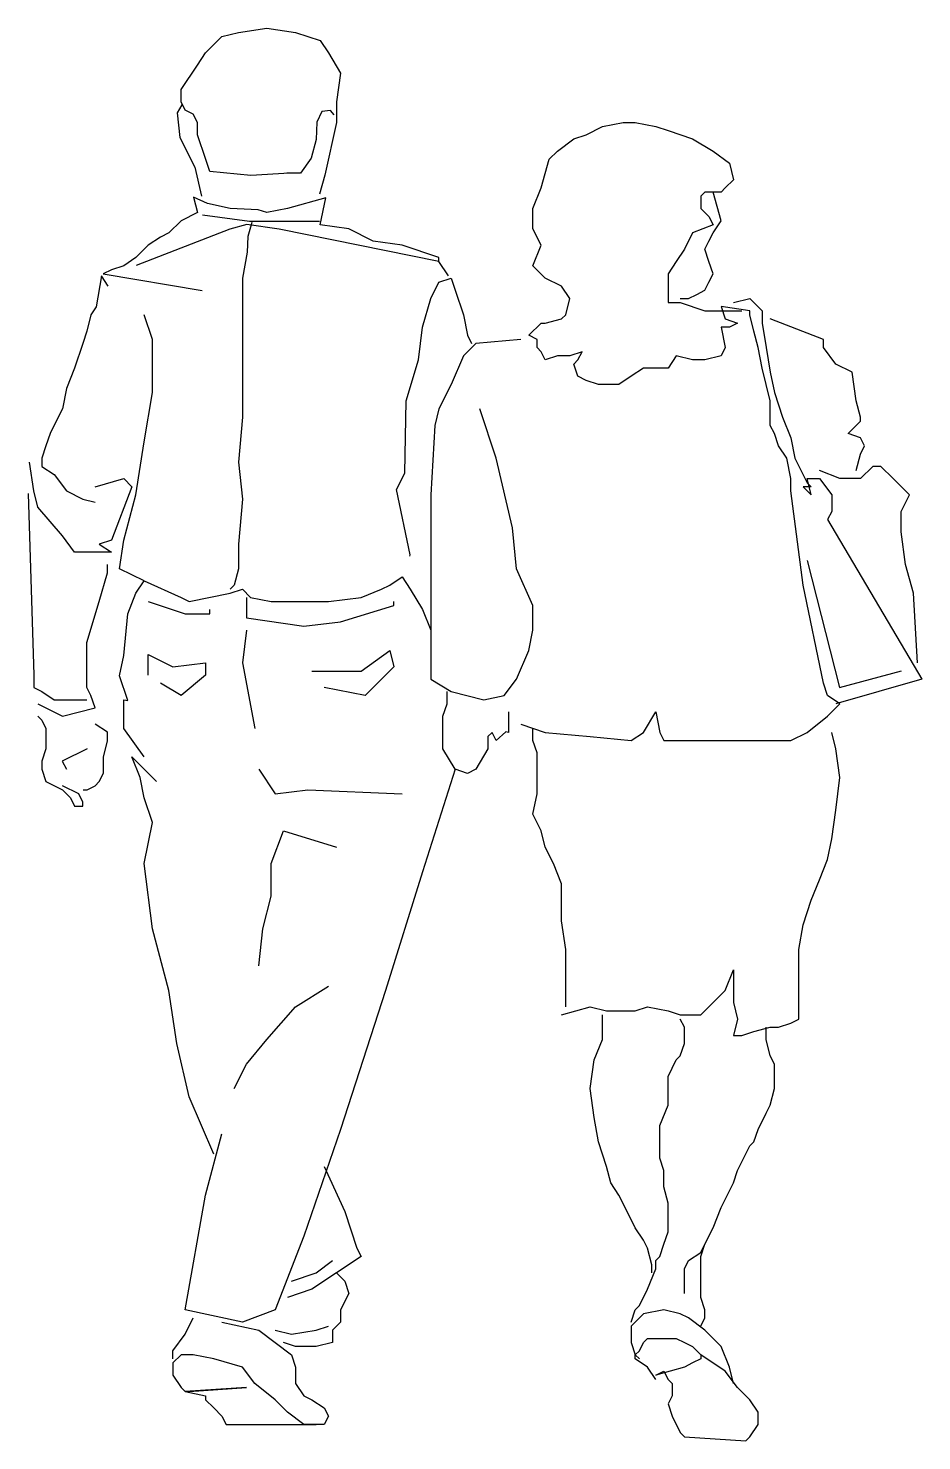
# Model space of a CAD drawing. Extents: x 204.06 to 205.22, y 95.69 to 97.53.
import ezdxf

# ---------------------------------------------------------------- set-up
doc = ezdxf.new("R2010")
doc.units = 0
doc.header["$MEASUREMENT"] = 0
doc.layers.add('L01', color=1, linetype='CONTINUOUS')

msp = doc.modelspace()

# ---------------------------------------------------------------- linework, layer by layer
at = {"layer": 'L01'}
for p, q in [((204.2829, 97.288), (204.3439, 97.2798)), ((204.3439, 97.2798), (204.4353, 97.2798))]:
    msp.add_line(p, q, dxfattribs=at)
for points in [[(204.396, 97.3421), (204.3457, 97.3391), (204.2923, 97.3443), (204.2871, 97.3602), (204.2764, 97.3921), (204.2762, 97.4083), (204.2708, 97.419), (204.2602, 97.4243), (204.2549, 97.435), (204.2549, 97.451), (204.2762, 97.483), (204.2868, 97.499), (204.2975, 97.5096), (204.3081, 97.5203), (204.3295, 97.5256), (204.3668, 97.531), (204.4041, 97.5256), (204.4361, 97.515), (204.4467, 97.499), (204.4627, 97.4723), (204.4574, 97.435), (204.4574, 97.4083), (204.4422, 97.3394), (204.4354, 97.3149)], [(204.2557, 97.4312), (204.2498, 97.4208), (204.2535, 97.3886), (204.2728, 97.3502), (204.2815, 97.3123)], [(204.4545, 97.4182), (204.4496, 97.424), (204.4382, 97.4225), (204.4317, 97.4086), (204.4309, 97.386), (204.4244, 97.3618), (204.4106, 97.3421), (204.3927, 97.3421)], [(204.6972, 96.6243), (204.7292, 96.6137), (204.7878, 96.6083), (204.8411, 96.603), (204.8571, 96.6137), (204.8731, 96.6403), (204.8784, 96.6137), (204.8837, 96.603), (204.937, 96.603), (204.9797, 96.603), (205.0117, 96.603), (205.049, 96.603), (205.0703, 96.6137), (205.0969, 96.635), (205.1129, 96.651), (205.0969, 96.6617), (205.0916, 96.6777), (205.065, 96.8056), (205.049, 96.9283), (205.049, 96.9443), (205.0436, 96.971), (205.033, 96.987), (205.0276, 97.003), (205.0223, 97.0136), (205.0223, 97.0296), (205.0223, 97.0456), (205.017, 97.067), (205.0117, 97.0883), (205.0063, 97.115), (205.001, 97.1363), (204.9957, 97.1576), (204.9957, 97.163), (204.9584, 97.1683), (204.9637, 97.1523), (204.9797, 97.147), (204.969, 97.1416), (204.9584, 97.1416), (204.9637, 97.115), (204.9584, 97.1043), (204.937, 97.099), (204.9211, 97.099), (204.8997, 97.1043), (204.8891, 97.0883), (204.8731, 97.0883), (204.8571, 97.0883), (204.8411, 97.0776), (204.8251, 97.067), (204.8145, 97.067), (204.7985, 97.067), (204.7825, 97.0723), (204.7718, 97.0776), (204.7665, 97.0936), (204.7718, 97.099), (204.7772, 97.1096), (204.7612, 97.1043), (204.7452, 97.1043), (204.7292, 97.099), (204.7239, 97.1096), (204.7185, 97.115), (204.7185, 97.1256), (204.7079, 97.131), (204.7239, 97.147), (204.7292, 97.147), (204.7505, 97.1523), (204.7558, 97.1576), (204.7612, 97.179), (204.7505, 97.195), (204.7292, 97.2056), (204.7132, 97.2216), (204.7239, 97.2483), (204.7132, 97.2696), (204.7132, 97.2963), (204.7239, 97.323), (204.7345, 97.3603), (204.7452, 97.371), (204.7665, 97.387), (204.7825, 97.3923), (204.8038, 97.403), (204.8305, 97.4083), (204.8464, 97.4083), (204.8731, 97.403), (204.8891, 97.3976), (204.9211, 97.387), (204.9477, 97.371), (204.969, 97.355), (204.9743, 97.3336), (204.9637, 97.323), (204.9584, 97.3176), (204.9584, 97.3176), (204.937, 97.3176), (204.9317, 97.3123), (204.9317, 97.2963), (204.9424, 97.2856), (204.9477, 97.275), (204.9211, 97.2643), (204.9104, 97.243), (204.8997, 97.227), (204.8891, 97.211), (204.8891, 97.1736), (204.9051, 97.1736), (204.937, 97.163), (204.9584, 97.163), (204.985, 97.163)], [(204.9051, 97.179), (204.9157, 97.179), (204.9264, 97.1843), (204.937, 97.1896), (204.9424, 97.2003), (204.9477, 97.211), (204.9424, 97.227), (204.937, 97.243), (204.9424, 97.2536), (204.9477, 97.2643), (204.9584, 97.2803), (204.9477, 97.3176)], [(204.6034, 97.2084), (204.5906, 97.227), (204.5906, 97.2323), (204.5427, 97.2483), (204.5053, 97.2536), (204.4734, 97.2696), (204.4361, 97.275), (204.4435, 97.31), (204.3934, 97.2963), (204.3668, 97.291), (204.3552, 97.2945), (204.3188, 97.2963), (204.2895, 97.3026), (204.2712, 97.3108), (204.2762, 97.291), (204.2549, 97.2803), (204.2389, 97.2643), (204.2282, 97.259), (204.2122, 97.2483), (204.1962, 97.2323), (204.1802, 97.2216), (204.1642, 97.2163), (204.1536, 97.211), (204.2822, 97.1892)], [(204.3469, 97.2781), (204.3418, 97.2598), (204.3408, 97.2393), (204.3348, 97.2056), (204.3348, 97.1523), (204.3348, 97.0883), (204.3348, 97.0243), (204.3295, 96.9656), (204.3348, 96.9176), (204.3295, 96.859), (204.3295, 96.827), (204.3241, 96.8056), (204.3188, 96.8003)], [(204.5906, 97.2271), (204.3827, 97.2693), (204.3404, 97.2753), (204.3186, 97.2693), (204.1965, 97.2218)], [(204.1601, 97.195), (204.1513, 97.2085), (204.1443, 97.168), (204.1376, 97.1576), (204.1323, 97.1363), (204.1269, 97.1203), (204.1163, 97.0883), (204.1056, 97.0616), (204.1003, 97.035), (204.095, 97.0243), (204.0843, 97.003), (204.079, 96.987), (204.0736, 96.971), (204.0736, 96.9603), (204.0896, 96.9496), (204.1056, 96.9283), (204.1269, 96.9176), (204.143, 96.9136)], [(204.5527, 96.8433), (204.5532, 96.8451), (204.5355, 96.9301), (204.5462, 96.9515), (204.548, 97.0456), (204.564, 97.099), (204.5693, 97.1416), (204.58, 97.179), (204.5906, 97.2003), (204.6066, 97.2056), (204.6119, 97.1896), (204.6226, 97.1576), (204.6279, 97.131), (204.6333, 97.1203)], [(204.9743, 97.1736), (204.9957, 97.179), (205.001, 97.1736), (205.0117, 97.163), (205.0117, 97.147), (205.017, 97.115), (205.0223, 97.083), (205.0276, 97.0563), (205.0383, 97.0243), (205.049, 96.9976), (205.0543, 96.971), (205.0703, 96.939), (205.0756, 96.9336), (205.065, 96.9336), (205.0756, 96.923), (205.0703, 96.9443), (205.0863, 96.9443), (205.1023, 96.923), (205.1023, 96.9016), (205.0969, 96.891), (205.2195, 96.683), (205.1076, 96.651)], [(204.2069, 96.811), (204.1749, 96.827), (204.1802, 96.8643), (204.1962, 96.923), (204.2069, 96.9923), (204.2175, 97.0563), (204.2175, 97.1256), (204.2069, 97.1576)], [(205.1342, 96.955), (205.1396, 96.9763), (205.1449, 96.987), (205.1396, 96.9976), (205.1236, 97.003), (205.1396, 97.019), (205.1396, 97.0243), (205.1342, 97.0456), (205.1289, 97.083), (205.1076, 97.0936), (205.0916, 97.115), (205.0916, 97.1256), (205.0223, 97.1523)], [(204.6972, 97.1256), (204.6386, 97.1203), (204.6226, 97.1043), (204.6066, 97.067), (204.5906, 97.035), (204.5853, 97.0136), (204.58, 96.923), (204.58, 96.8376), (204.58, 96.7576), (204.58, 96.683), (204.6066, 96.667), (204.6492, 96.6563), (204.6759, 96.6617), (204.6919, 96.683), (204.7079, 96.7203), (204.7132, 96.747), (204.7132, 96.7683), (204.7132, 96.779), (204.6919, 96.827), (204.6866, 96.8803), (204.6652, 96.971), (204.6439, 97.035)], [(204.1429, 96.9336), (204.1802, 96.9443), (204.1909, 96.9336), (204.1642, 96.8643), (204.1483, 96.859), (204.1642, 96.8483), (204.1269, 96.8483), (204.1163, 96.8483), (204.1003, 96.8696), (204.0683, 96.907), (204.063, 96.9283), (204.0577, 96.9656)], [(205.2142, 96.7043), (205.2089, 96.795), (205.1982, 96.8323), (205.1929, 96.875), (205.1929, 96.9016), (205.2035, 96.923), (205.1982, 96.9283), (205.1822, 96.9443), (205.1662, 96.9603), (205.1556, 96.9603), (205.1396, 96.9443), (205.1342, 96.9443), (205.1129, 96.9443), (205.0863, 96.955)], [(204.0559, 96.9248), (204.063, 96.6883), (204.063, 96.6723), (204.0736, 96.667), (204.0896, 96.6563), (204.1323, 96.6563)], [(205.0704, 96.8377), (205.1126, 96.672), (205.1931, 96.6938)], [(204.0683, 96.651), (204.1003, 96.635), (204.1429, 96.6457), (204.1376, 96.6617), (204.1323, 96.6723), (204.1323, 96.731), (204.1483, 96.7843), (204.1589, 96.8216), (204.1589, 96.8323)], [(204.2069, 96.5817), (204.1802, 96.619), (204.1802, 96.6403), (204.1802, 96.6563), (204.1855, 96.6553), (204.1749, 96.6873), (204.1802, 96.714), (204.1856, 96.7683), (204.1962, 96.795), (204.2069, 96.811), (204.2549, 96.7896), (204.2655, 96.7843), (204.3188, 96.795), (204.3348, 96.8003), (204.3455, 96.7896), (204.3721, 96.7843), (204.4041, 96.7843), (204.4467, 96.7843), (204.4894, 96.7896), (204.516, 96.8003), (204.5267, 96.8056), (204.5427, 96.8163), (204.5533, 96.8003), (204.5693, 96.7736), (204.58, 96.747)], [(204.2122, 96.7843), (204.2602, 96.7683), (204.2922, 96.7683), (204.2922, 96.7736)], [(204.3401, 96.7896), (204.3401, 96.763), (204.4147, 96.7523), (204.4627, 96.7576), (204.532, 96.779), (204.532, 96.7843)], [(204.3401, 96.747), (204.3348, 96.7043), (204.3508, 96.619)], [(204.2122, 96.6883), (204.2122, 96.715), (204.2442, 96.699), (204.2868, 96.7043), (204.2868, 96.6883), (204.2549, 96.6617), (204.2282, 96.6777)], [(204.4254, 96.6937), (204.4894, 96.6937), (204.5267, 96.7203), (204.532, 96.699), (204.4947, 96.6617), (204.4414, 96.6723)], [(204.6812, 96.6403), (204.6812, 96.635), (204.6812, 96.6137), (204.6777, 96.6146), (204.6652, 96.603), (204.6599, 96.6137), (204.6546, 96.6083), (204.6546, 96.5923), (204.6386, 96.5657), (204.6279, 96.5603), (204.6119, 96.5657), (204.5959, 96.5923), (204.5959, 96.635), (204.6013, 96.651), (204.6013, 96.667)], [(204.0683, 96.635), (204.0736, 96.6297), (204.079, 96.619), (204.079, 96.603), (204.079, 96.5923), (204.0736, 96.5763), (204.0736, 96.5657), (204.079, 96.5497), (204.1003, 96.539), (204.111, 96.5283), (204.1163, 96.5177), (204.1269, 96.5177), (204.1269, 96.523), (204.1216, 96.5337), (204.1003, 96.5443)], [(204.1273, 96.5387), (204.1325, 96.5387), (204.1431, 96.544), (204.1484, 96.5499), (204.1537, 96.5605), (204.1537, 96.5816), (204.1589, 96.6027), (204.1589, 96.614), (204.1431, 96.6245)], [(204.7558, 96.2563), (204.7558, 96.2723), (204.7558, 96.299), (204.7558, 96.331), (204.7505, 96.3683), (204.7505, 96.4163), (204.7398, 96.443), (204.7292, 96.4643), (204.7239, 96.4857), (204.7132, 96.507), (204.7185, 96.5337), (204.7185, 96.555), (204.7185, 96.587), (204.7132, 96.603), (204.7132, 96.619)], [(204.7505, 96.2457), (204.7878, 96.2563), (204.8091, 96.251), (204.8464, 96.251), (204.8624, 96.2563), (204.8891, 96.251), (204.9051, 96.2457), (204.9317, 96.2457), (204.9424, 96.2563), (204.9637, 96.2777), (204.9743, 96.3043), (204.9743, 96.283), (204.9743, 96.2617), (204.9797, 96.2403), (204.9743, 96.219), (204.985, 96.219), (205.001, 96.2243), (205.0223, 96.2297), (205.033, 96.2297), (205.049, 96.235), (205.0596, 96.2403), (205.0596, 96.2617), (205.0596, 96.2883), (205.0596, 96.3097), (205.0596, 96.331), (205.065, 96.363), (205.0756, 96.395), (205.0863, 96.4217), (205.0969, 96.4483), (205.1023, 96.475), (205.1076, 96.5123), (205.1129, 96.555), (205.1076, 96.5923), (205.1023, 96.6137)], [(204.1325, 96.5922), (204.1002, 96.5763), (204.1055, 96.5658)], [(204.2975, 96.0643), (204.2655, 96.139), (204.2495, 96.2083), (204.2389, 96.2777), (204.2175, 96.3577), (204.2069, 96.443), (204.2175, 96.4963), (204.2069, 96.5283), (204.2016, 96.555), (204.1909, 96.5817), (204.2229, 96.5497)], [(204.6119, 96.5657), (204.5693, 96.4323), (204.5213, 96.2777), (204.4627, 96.0963), (204.4147, 95.9577), (204.3774, 95.8617), (204.3348, 95.8457), (204.2602, 95.8617), (204.2868, 96.011), (204.3081, 96.091)], [(204.3561, 96.5657), (204.3774, 96.5337), (204.4201, 96.539), (204.5427, 96.5337)], [(204.3561, 96.3097), (204.3614, 96.3577), (204.3721, 96.4003), (204.3721, 96.4377), (204.3721, 96.443), (204.3881, 96.4857), (204.4574, 96.4643)], [(204.3241, 96.1497), (204.3401, 96.1817), (204.3668, 96.2137), (204.4041, 96.2563), (204.4467, 96.283)], [(204.8678, 95.9097), (204.8678, 95.9203), (204.8624, 95.9417), (204.8571, 95.9523), (204.8464, 95.9683), (204.8358, 95.9897), (204.8251, 96.011), (204.8145, 96.027), (204.8091, 96.0483), (204.7985, 96.0803), (204.7931, 96.1123), (204.7878, 96.1497), (204.7931, 96.187), (204.8038, 96.2137), (204.8038, 96.2137), (204.8038, 96.2243), (204.8038, 96.235), (204.8038, 96.2403), (204.8038, 96.2457)], [(204.8411, 95.8457), (204.8464, 95.8617), (204.8518, 95.867), (204.8624, 95.8883), (204.8731, 95.915), (204.8731, 95.9257), (204.8784, 95.931), (204.8837, 95.947), (204.8891, 95.963), (204.8891, 95.9737), (204.8891, 95.9897), (204.8891, 96.0003), (204.8837, 96.0217), (204.8837, 96.043), (204.8784, 96.059), (204.8784, 96.0803), (204.8784, 96.1017), (204.8891, 96.1283), (204.8891, 96.1443), (204.8891, 96.1657), (204.8997, 96.187), (204.9051, 96.1923), (204.9104, 96.2083), (204.9104, 96.219), (204.9104, 96.2297), (204.9051, 96.2403)], [(204.9317, 95.8403), (204.937, 95.851), (204.937, 95.8617), (204.9317, 95.8777), (204.9317, 95.899), (204.9317, 95.931), (204.937, 95.947), (204.9477, 95.9683), (204.9584, 95.995), (204.9743, 96.027), (204.9797, 96.043), (204.9957, 96.075), (205.001, 96.0803), (205.0063, 96.0963), (205.017, 96.1177), (205.0223, 96.1283), (205.0276, 96.1497), (205.0276, 96.1817), (205.0223, 96.1923), (205.017, 96.2137), (205.017, 96.2297)], [(204.4414, 96.0483), (204.468, 95.9897), (204.484, 95.9417), (204.4894, 95.931), (204.4574, 95.9097), (204.4254, 95.8883), (204.3934, 95.8777)], [(204.9104, 95.883), (204.9104, 95.8937), (204.9104, 95.9043), (204.9104, 95.915), (204.9157, 95.9257), (204.9317, 95.9363), (204.937, 95.947)], [(204.3988, 95.899), (204.4307, 95.9097), (204.452, 95.9257)], [(204.4574, 95.9097), (204.468, 95.899), (204.4734, 95.883), (204.4627, 95.8617), (204.4627, 95.8457), (204.452, 95.835), (204.452, 95.8297), (204.452, 95.819), (204.4307, 95.8137), (204.4041, 95.8137), (204.3881, 95.819)], [(204.9743, 95.7657), (204.969, 95.787), (204.9584, 95.8137), (204.937, 95.835), (204.9157, 95.851), (204.9051, 95.8563), (204.8837, 95.8617), (204.8571, 95.8563), (204.8411, 95.8403), (204.8411, 95.819), (204.8464, 95.803), (204.8518, 95.7977)], [(204.2442, 95.7977), (204.2442, 95.8083), (204.2602, 95.8297), (204.2708, 95.851)], [(204.3081, 95.8457), (204.3561, 95.835), (204.3988, 95.803), (204.4041, 95.787), (204.4041, 95.7657), (204.4147, 95.7497), (204.4254, 95.7443), (204.4414, 95.7337), (204.4467, 95.723), (204.4414, 95.7123), (204.4147, 95.7123), (204.3934, 95.7283), (204.3774, 95.7443), (204.3508, 95.7657), (204.3348, 95.787), (204.2975, 95.7977), (204.2708, 95.803), (204.2549, 95.803), (204.2442, 95.7923), (204.2442, 95.7763), (204.2549, 95.7603), (204.2602, 95.755), (204.2655, 95.755), (204.3401, 95.7603), (204.2602, 95.755), (204.2868, 95.7497), (204.2868, 95.7443), (204.2975, 95.7337), (204.3081, 95.723), (204.3135, 95.7123), (204.3508, 95.7123), (204.3881, 95.7123), (204.4307, 95.7123)], [(204.3774, 95.835), (204.3988, 95.8297), (204.4307, 95.835), (204.4467, 95.8403)], [(204.8731, 95.771), (204.8624, 95.787), (204.8464, 95.7977), (204.8464, 95.803), (204.8518, 95.8083), (204.8571, 95.819), (204.8624, 95.8243), (204.8731, 95.8243), (204.8837, 95.8243), (204.8997, 95.8243), (204.9104, 95.819), (204.9211, 95.8137), (204.9317, 95.803), (204.9317, 95.7977), (204.9211, 95.7923), (204.9104, 95.787), (204.8731, 95.7763), (204.8731, 95.7763), (204.8837, 95.7817), (204.8891, 95.771), (204.8944, 95.7657), (204.8944, 95.7497), (204.8891, 95.739), (204.8944, 95.723), (204.9051, 95.7017), (204.9104, 95.6963), (204.9903, 95.691), (204.9957, 95.6963), (205.0063, 95.7123), (205.0063, 95.7283), (204.9957, 95.7443), (204.9797, 95.7603), (204.9637, 95.7817), (204.9317, 95.803)]]:
    msp.add_lwpolyline(points, dxfattribs=at)

doc.saveas('drawing.dxf')
